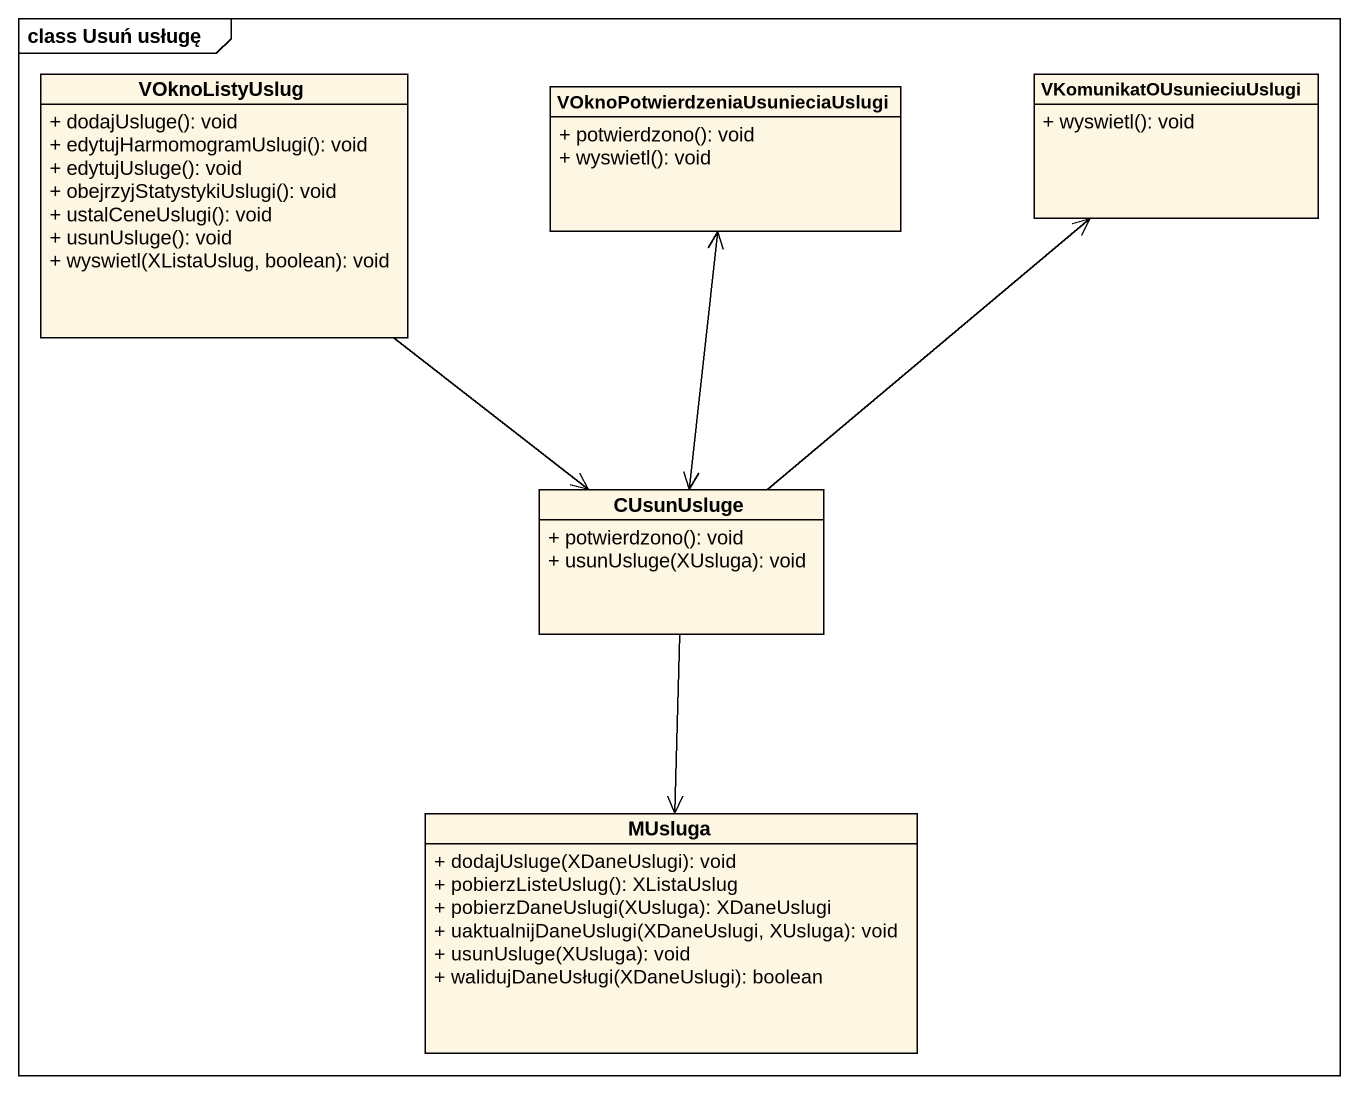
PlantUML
@startuml
mainframe class Usuń usługę
hide circle
hide empty members
skinparam classAttributeIconSize 0
class VOknoListyUslug {
  + dodajUsluge(): void
  + edytujHarmomogramUslugi(): void
  + edytujUsluge(): void
  + obejrzyjStatystykiUslugi(): void
  + ustalCeneUslugi(): void
  + usunUsluge(): void
  + wyswietl(XListaUslug, boolean): void
}
class "VOknoPotwierdzeniaUsunieciaUslugi" as VOknoPotwierdzeniaUsunieciaU {
  + potwierdzono(): void
  + wyswietl(): void
}
class VKomunikatOUsunieciuUslugi {
  + wyswietl(): void
}
class CUsunUsluge {
  + potwierdzono(): void
  + usunUsluge(XUsluga): void
}
class MUsluga {
  + dodajUsluge(XDaneUslugi): void
  + pobierzListeUslug(): XListaUslug
  + pobierzDaneUslugi(XUsluga): XDaneUslugi
  + uaktualnijDaneUslugi(XDaneUslugi, XUsluga): void
  + usunUsluge(XUsluga): void
  + walidujDaneUsługi(XDaneUslugi): boolean
}
VOknoListyUslug --> CUsunUsluge
CUsunUsluge <-up-> VOknoPotwierdzeniaUsunieciaU
CUsunUsluge -up-> VKomunikatOUsunieciuUslugi
CUsunUsluge --> MUsluga
@enduml
